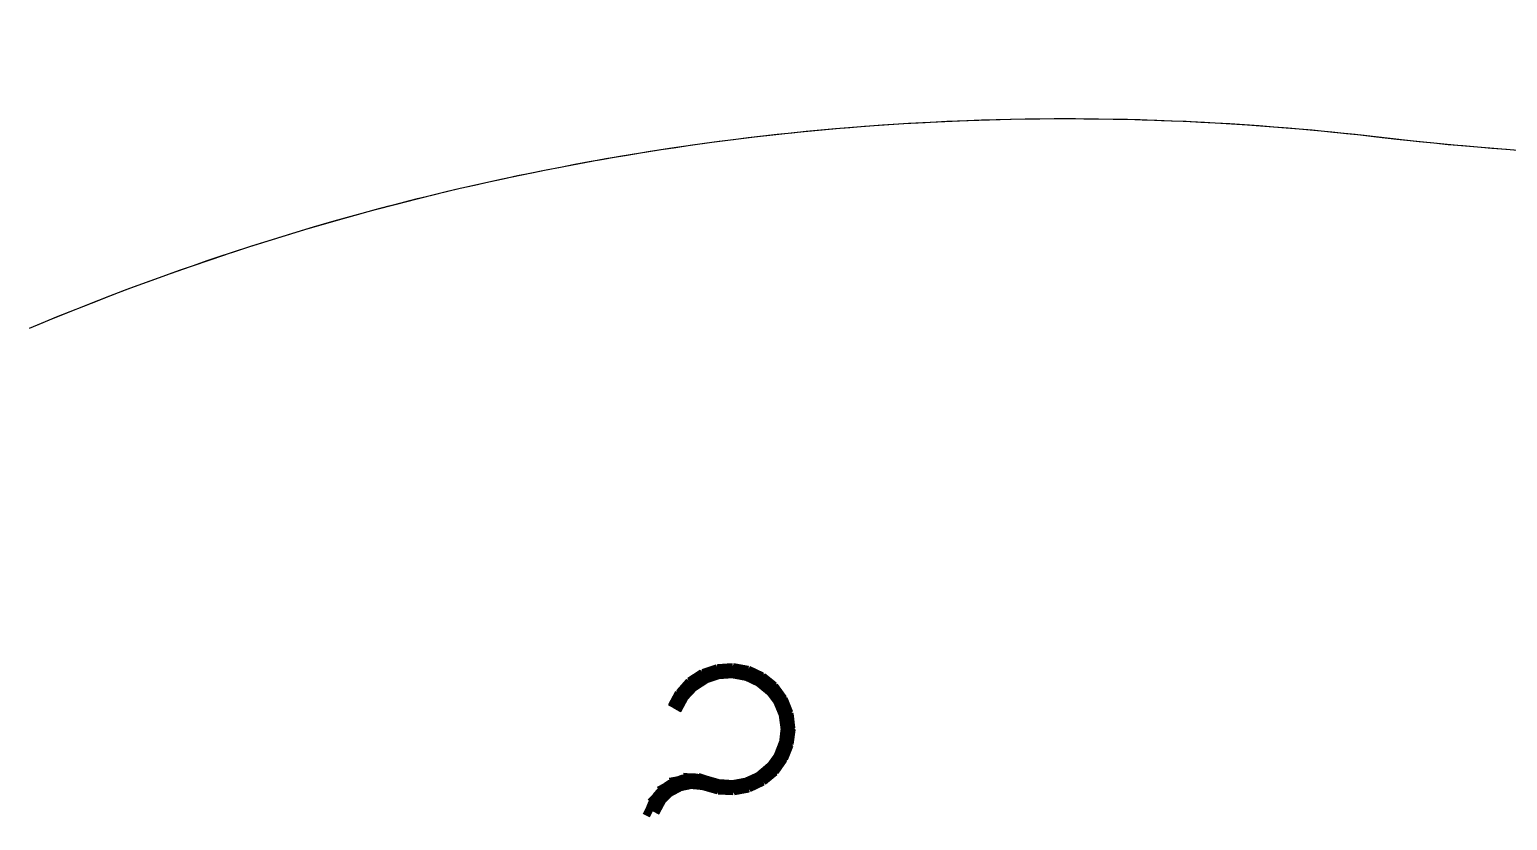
# Model space of a CAD drawing. Header units: metres. Extents: x -536 to 684, y -422 to 209.
# Drawn here: x -25.4 to 176.7, y -225.3 to -117.2 of the extents above; entities that cross this region are included whole.
import ezdxf

# ---------------------------------------------------------------- set-up
doc = ezdxf.new("R2010")
doc.units = ezdxf.units.M
doc.layers.add('X-COMENTÁRIOS', color=6, linetype='Continuous', plot=False)

# ---------------------------------------------------------------- blocks, each defined once
blk = doc.blocks.new('TMS')
at = {"color": 2}
blk.add_line((1, 0), (2, 0), dxfattribs=at)
blk = doc.blocks.new('teste_3d')
at = {"layer": 'X-COMENTÁRIOS'}
blk.add_lwpolyline([(-1, 0), (1, 0), (1, 1), (-1, 1), (-1, 0)], dxfattribs=at)
blk.add_blockref('TMS', (0, 0), dxfattribs=at)

msp = doc.modelspace()

# ---------------------------------------------------------------- linework, layer by layer
at = {"color": 3}
for points in [[(-25.43, -158, -0.129567), (158.77, -131.82, 0.100202), (334.4, -117.17, -0.142431)], [(66.98, -219.19, 0.408426), (58.83, -223.95)]]:
    msp.add_lwpolyline(points, format="xyb", dxfattribs=at)
msp.add_lwpolyline([(-25.43, -158), (-23.59, -157.22), (-21.74, -156.46), (-19.88, -155.71), (-18.03, -154.97), (-16.16, -154.24), (-14.3, -153.52), (-12.43, -152.81), (-10.56, -152.11), (-8.68, -151.42), (-6.8, -150.74), (-4.91, -150.07), (-3.03, -149.41), (-1.13, -148.76), (0.76, -148.12), (2.66, -147.49), (4.56, -146.88), (6.47, -146.27), (8.38, -145.67), (10.29, -145.09), (12.2, -144.51), (14.12, -143.94), (16.04, -143.39), (17.97, -142.85), (19.9, -142.31), (21.83, -141.79), (23.76, -141.28), (25.7, -140.77), (27.63, -140.28), (29.58, -139.8), (31.52, -139.33), (33.47, -138.87), (35.42, -138.42), (37.37, -137.99), (39.32, -137.56), (41.28, -137.14), (43.24, -136.74), (45.2, -136.34), (47.16, -135.96), (49.12, -135.58), (51.09, -135.22), (53.06, -134.87), (55.03, -134.53), (57, -134.2), (58.98, -133.88), (60.95, -133.57), (62.93, -133.27), (64.91, -132.98), (66.89, -132.71), (68.87, -132.44), (70.86, -132.19), (72.84, -131.94), (74.83, -131.71), (76.82, -131.49), (78.8, -131.28), (80.79, -131.08), (82.79, -130.89), (84.78, -130.71), (86.77, -130.54), (88.76, -130.38), (90.76, -130.24), (92.75, -130.1), (94.75, -129.98), (96.75, -129.87), (98.74, -129.77), (100.74, -129.67), (102.74, -129.59), (104.74, -129.53), (106.74, -129.47), (108.74, -129.42), (110.74, -129.38), (112.74, -129.36), (114.74, -129.34), (116.74, -129.34), (118.74, -129.35), (120.74, -129.37), (122.74, -129.4), (124.74, -129.44), (126.74, -129.49), (128.74, -129.55), (130.73, -129.63), (132.73, -129.71), (134.73, -129.81), (136.73, -129.91), (138.72, -130.03), (140.72, -130.16), (142.71, -130.3), (144.71, -130.45), (146.7, -130.61), (148.7, -130.78), (150.69, -130.96), (152.68, -131.16), (154.67, -131.36), (156.66, -131.58), (158.64, -131.8), (160.63, -132.03), (162.62, -132.25), (164.61, -132.46), (166.6, -132.66), (168.59, -132.86), (170.58, -133.04), (172.57, -133.21), (174.56, -133.38), (176.56, -133.54), (178.55, -133.68)])
at = {"color": 3, "elevation": 9}
msp.add_lwpolyline([(62.85, -209.97, -2.412793), (67.43, -220.27, 0.029965), (66.77, -220.06, 0.029965)], format="xyb", dxfattribs=at)

# ---------------------------------------------------------------- block references
for p, rotation in [((67.78, -205.33, 9), 18.48590652282013), ((67.81, -205.43, 8), 18.48590652282013), ((67.84, -205.52, 7), 18.48590652282013), ((67.88, -205.62, 6), 18.48590652282013), ((67.91, -205.71, 5), 18.48590652282013), ((69.73, -204.95, 9), 4.066641697288932), ((69.73, -205.05, 8), 4.066641697288932), ((69.74, -205.14, 7), 4.066641697288932), ((69.75, -205.24, 6), 4.066641697288932), ((71.67, -205.25, 7), 349.6473766015412), ((71.69, -205.15, 8), 349.6473766015412), ((71.71, -205.05, 9), 349.6473766015412), ((64.48, -207.47, 9), 47.32443659096271), ((64.55, -207.54, 8), 47.32443659096271), ((64.62, -207.61, 7), 47.32443659096271), ((64.7, -207.68, 6), 47.32443659096271), ((64.77, -207.74, 5), 47.32443659096271), ((64.84, -207.81, 4), 47.32443659096271), ((64.92, -207.88, 3), 47.32443659096271), ((64.99, -207.95, 2), 47.32443659096271), ((65.06, -208.01, 1), 47.32443659096271), ((65.14, -208.08), 47.32443659096271), ((65.99, -206.19, 9), 32.90517140391628), ((66.05, -206.28, 8), 32.90517140391628), ((66.1, -206.36, 7), 32.90517140391628), ((66.16, -206.45, 6), 32.90517140391628), ((66.21, -206.53, 5), 32.90517140391628), ((66.26, -206.61, 4), 32.90517140391628), ((66.32, -206.7, 3), 32.90517140391628), ((66.37, -206.78, 2), 32.90517140391628), ((66.43, -206.87, 1), 32.90517140391628), ((66.48, -206.95), 32.90517140391628), ((67.94, -205.81, 4), 18.48590652282013), ((67.97, -205.9, 3), 18.48590652282013), ((68, -206, 2), 18.48590652282013), ((68.03, -206.09, 1), 18.48590652282013), ((68.07, -206.19), 18.48590652282013), ((69.76, -205.34, 5), 4.066641697288932), ((69.76, -205.44, 4), 4.066641697288932), ((69.77, -205.54, 3), 4.066641697288932), ((69.78, -205.64, 2), 4.066641697288932), ((69.78, -205.74, 1), 4.066641697288932), ((69.79, -205.84), 4.066641697288932), ((71.55, -205.94), 349.6473766015412), ((71.56, -205.84, 1), 349.6473766015412), ((71.58, -205.74, 2), 349.6473766015412), ((71.6, -205.64, 3), 349.6473766015412), ((71.62, -205.55, 4), 349.6473766015412), ((71.64, -205.45, 5), 349.6473766015412), ((71.65, -205.35, 6), 349.6473766015412), ((73.22, -206.47), 335.228111621554), ((73.26, -206.38, 1), 335.228111621554), ((73.31, -206.29, 2), 335.228111621554), ((73.35, -206.2, 3), 335.228111621554), ((73.39, -206.11, 4), 335.228111621554), ((73.43, -206.02, 5), 335.228111621554), ((73.47, -205.93, 6), 335.228111621554), ((73.52, -205.83, 7), 335.228111621554), ((73.56, -205.74, 8), 335.228111621554), ((73.6, -205.65, 9), 335.228111621554), ((74.71, -207.4), 320.8088468213749), ((74.78, -207.32, 1), 320.8088468213749), ((74.84, -207.25, 2), 320.8088468213749), ((74.9, -207.17, 3), 320.8088468213749), ((74.97, -207.09, 4), 320.8088468213749), ((75.03, -207.01, 5), 320.8088468213749), ((75.09, -206.94, 6), 320.8088468213749), ((75.16, -206.86, 7), 320.8088468213749), ((75.22, -206.78, 8), 320.8088468213749), ((75.28, -206.7, 9), 320.8088468213749), ((63.32, -209.09, 9), 61.74370148433056), ((63.41, -209.14, 8), 61.74370148433056), ((63.5, -209.18, 7), 61.74370148433056), ((63.59, -209.23, 6), 61.74370148433056), ((63.68, -209.28, 5), 61.74370148433056), ((63.76, -209.32, 4), 61.74370148433056), ((63.85, -209.37, 3), 61.74370148433056), ((63.94, -209.42, 2), 61.74370148433056), ((64.03, -209.47, 1), 61.74370148433056), ((64.12, -209.51), 61.74370148433056), ((75.93, -208.67), 306.3895816159257), ((76.01, -208.62, 1), 306.3895816159257), ((76.09, -208.56, 2), 306.3895816159257), ((76.17, -208.5, 3), 306.3895816159257), ((76.25, -208.44, 4), 306.3895816159257), ((76.33, -208.38, 5), 306.3895816159257), ((76.41, -208.32, 6), 306.3895816159257), ((76.49, -208.26, 7), 306.3895816159257), ((76.57, -208.2, 8), 306.3895816159257), ((76.65, -208.14, 9), 306.3895816159257), ((76.78, -210.21), 291.9703167229194), ((76.88, -210.17, 1), 291.9703167229194), ((76.97, -210.14, 2), 291.9703167229194), ((77.06, -210.1, 3), 291.9703167229194), ((77.15, -210.06, 4), 291.9703167229194), ((77.25, -210.02, 5), 291.9703167229194), ((77.34, -209.99, 6), 291.9703167229194), ((77.43, -209.95, 7), 291.9703167229194), ((77.53, -209.91, 8), 291.9703167229194), ((77.62, -209.87, 9), 291.9703167229194), ((77.23, -211.91), 277.551051838406), ((77.33, -211.9, 1), 277.551051838406), ((77.43, -211.88, 2), 277.551051838406), ((77.53, -211.87, 3), 277.551051838406), ((77.63, -211.86, 4), 277.551051838406), ((77.73, -211.84, 5), 277.551051838406), ((77.83, -211.83, 6), 277.551051838406), ((77.93, -211.82, 7), 277.551051838406), ((78.03, -211.81, 8), 277.551051838406), ((78.12, -211.79, 9), 277.551051838406), ((77.24, -213.67), 263.1317867583418), ((77.34, -213.68, 1), 263.1317867583418), ((77.44, -213.69, 2), 263.1317867583418), ((77.54, -213.7, 3), 263.1317867583418), ((77.64, -213.72, 4), 263.1317867583418), ((77.74, -213.73, 5), 263.1317867583418), ((77.84, -213.74, 6), 263.1317867583418), ((77.94, -213.75, 7), 263.1317867583418), ((78.04, -213.76, 8), 263.1317867583418), ((78.14, -213.78, 9), 263.1317867583418), ((75.98, -216.92), 234.2932569493178), ((76.06, -216.98, 1), 234.2932569493178), ((76.14, -217.04, 2), 234.2932569493178), ((76.81, -215.37), 248.7125220520782), ((76.91, -215.41, 1), 248.7125220520782), ((77, -215.45, 2), 248.7125220520782), ((77.09, -215.48, 3), 248.7125220520782), ((77.19, -215.52, 4), 248.7125220520782), ((77.28, -215.56, 5), 248.7125220520782), ((77.37, -215.59, 6), 248.7125220520782), ((77.47, -215.63, 7), 248.7125220520782), ((77.56, -215.66, 8), 248.7125220520782), ((77.65, -215.7, 9), 248.7125220520782), ((74.78, -218.21), 219.8739919297991), ((74.84, -218.28, 1), 219.8739919297991), ((74.91, -218.36, 2), 219.8739919297991), ((74.97, -218.44, 3), 219.8739919297991), ((75.04, -218.51, 4), 219.8739919297991), ((75.1, -218.59, 5), 219.8739919297991), ((75.16, -218.67, 6), 219.8739919297991), ((75.23, -218.74, 7), 219.8739919297991), ((75.29, -218.82, 8), 219.8739919297991), ((75.36, -218.9, 9), 219.8739919297991), ((76.22, -217.09, 3), 234.2932569493178), ((76.3, -217.15, 4), 234.2932569493178), ((76.38, -217.21, 5), 234.2932569493178), ((76.46, -217.27, 6), 234.2932569493178), ((76.54, -217.33, 7), 234.2932569493178), ((76.63, -217.39, 8), 234.2932569493178), ((76.71, -217.44, 9), 234.2932569493178), ((62.16, -219.86), 208.5126801807793), ((62.2, -219.95, 1), 208.5126801807793), ((62.25, -220.04, 2), 208.5126801807793), ((62.3, -220.13, 3), 208.5126801807793), ((62.35, -220.22, 4), 208.5126801807793), ((62.39, -220.3, 5), 208.5126801807793), ((62.44, -220.39, 6), 208.5126801807793), ((62.49, -220.48, 7), 208.5126801807793), ((62.54, -220.57, 8), 208.5126801807793), ((62.59, -220.66, 9), 208.5126801807793), ((64.01, -219.19), 191.4541782731429), ((64.03, -219.29, 1), 191.4541782731429), ((64.05, -219.38, 2), 191.4541782731429), ((64.07, -219.48, 3), 191.4541782731429), ((64.09, -219.58, 4), 191.4541782731429), ((64.11, -219.68, 5), 191.4541782731429), ((64.13, -219.78, 6), 191.4541782731429), ((64.15, -219.88, 7), 191.4541782731429), ((64.17, -219.97, 8), 191.4541782731429), ((64.19, -220.07, 9), 191.4541782731429), ((65.9, -219.98, 9), 174.3956764310464), ((65.91, -219.88, 8), 174.3956764310464), ((65.92, -219.78, 7), 174.3956764310464), ((65.93, -219.69, 6), 174.3956764310464), ((65.94, -219.59, 5), 174.3956764310464), ((65.95, -219.49, 4), 174.3956764310464), ((65.96, -219.39, 3), 174.3956764310464), ((65.97, -219.29, 2), 174.3956764310464), ((65.98, -219.19, 1), 174.3956764310464), ((65.99, -219.09), 174.3956764310464), ((67.86, -220.38, 9), 163.5157371689078), ((67.89, -220.28, 8), 163.5157371689078), ((67.92, -220.19, 7), 163.5157371689078), ((67.95, -220.09, 6), 163.5157371689078), ((67.98, -220, 5), 163.5157371689078), ((68.01, -219.9, 4), 163.5157371689078), ((68.03, -219.8, 3), 163.5157371689078), ((68.06, -219.71, 2), 163.5157371689078), ((68.09, -219.61, 1), 163.5157371689078), ((68.12, -219.52), 163.5157371689078), ((69.84, -220.32, 5), 176.6161971664187), ((69.86, -220.12, 3), 176.6161971664187), ((69.85, -220.22, 4), 176.6161971664187), ((69.87, -219.92, 1), 176.6161971664187), ((69.86, -220.02, 2), 176.6161971664187), ((69.87, -219.82), 176.6161971664187), ((71.63, -219.71), 191.0354619256258), ((71.65, -219.8, 1), 191.0354619256258), ((71.67, -219.9, 2), 191.0354619256258), ((71.69, -220, 3), 191.0354619256258), ((71.71, -220.1, 4), 191.0354619256258), ((71.72, -220.2, 5), 191.0354619256258), ((71.74, -220.3, 6), 191.0354619256258), ((71.76, -220.39, 7), 191.0354619256258), ((71.78, -220.49, 8), 191.0354619256258), ((73.3, -219.16), 205.4547268768872), ((73.34, -219.25, 1), 205.4547268768872), ((73.38, -219.34, 2), 205.4547268768872), ((73.43, -219.43, 3), 205.4547268768872), ((73.47, -219.52, 4), 205.4547268768872), ((73.51, -219.61, 5), 205.4547268768872), ((73.56, -219.7, 6), 205.4547268768872), ((73.6, -219.79, 7), 205.4547268768872), ((73.64, -219.88, 8), 205.4547268768872), ((73.69, -219.97, 9), 205.4547268768872), ((59.42, -222.66), 242.6296840810596), ((59.51, -222.7, 1), 242.6296840810596), ((59.59, -222.75, 2), 242.6296840810596), ((59.68, -222.8, 3), 242.6296840810596), ((59.77, -222.84, 4), 242.6296840810596), ((59.86, -222.89, 5), 242.6296840810596), ((59.95, -222.93, 6), 242.6296840810596), ((60.04, -222.98, 7), 242.6296840810596), ((60.58, -221.06), 225.5711819708298), ((60.13, -223.03, 8), 242.6296840810596), ((60.65, -221.13, 1), 225.5711819708298), ((60.22, -223.07, 9), 242.6296840810596), ((60.72, -221.2, 2), 225.5711819708298), ((60.79, -221.27, 3), 225.5711819708298), ((60.86, -221.34, 4), 225.5711819708298), ((60.93, -221.41, 5), 225.5711819708298), ((61.01, -221.48, 6), 225.5711819708298), ((61.08, -221.55, 7), 225.5711819708298), ((61.15, -221.62, 8), 225.5711819708298), ((61.22, -221.69, 9), 225.5711819708298), ((69.83, -220.62, 8), 176.6161971664187), ((69.82, -220.72, 9), 176.6161971664187), ((69.84, -220.42, 6), 176.6161971664187), ((69.83, -220.52, 7), 176.6161971664187), ((71.8, -220.59, 9), 191.0354619256258)]:
    msp.add_blockref('teste_3d', p, dxfattribs=dict(rotation=rotation))

doc.saveas('drawing.dxf')
